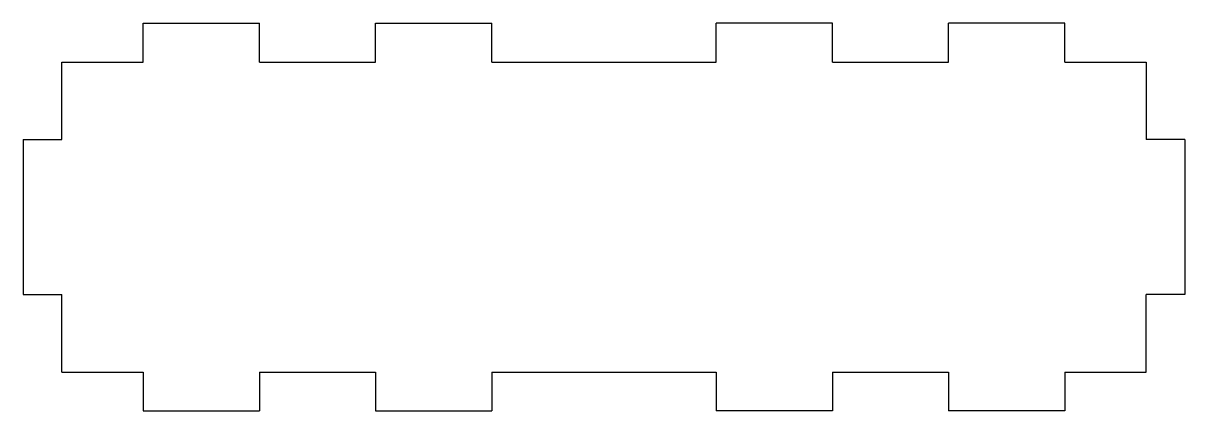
# Model space of a CAD drawing. Header units: millimetres. Extents: x -75 to 75, y -25 to 25.
import ezdxf

# ---------------------------------------------------------------- set-up
doc = ezdxf.new("R2010")
doc.units = ezdxf.units.MM

msp = doc.modelspace()

# ---------------------------------------------------------------- linework, layer by layer
at = {"color": 7, "linetype": 'Continuous', "lineweight": 25}
for p, q in [((-59.5, 20), (-59.5, 25)), ((-59.5, 25), (-44.5, 25)), ((-44.5, 20), (-44.5, 25)), ((-29.5, 20), (-29.5, 25)), ((-29.5, 25), (-14.5, 25)), ((-14.5, 20), (-14.5, 25)), ((14.5, 20), (14.5, 25)), ((29.5, 25), (14.5, 25)), ((29.5, 20), (29.5, 25)), ((44.5, 20), (44.5, 25)), ((59.5, 25), (44.5, 25)), ((59.5, 20), (59.5, 25)), ((-70, 20), (-59.5, 20)), ((-70, 10), (-70, 20)), ((-44.5, 20), (-29.5, 20)), ((-14.5, 20), (14.5, 20)), ((29.5, 20), (44.5, 20)), ((59.5, 20), (70, 20)), ((70, 20), (70, 10)), ((-75, 10), (-75, -10)), ((-75, 10), (-70, 10)), ((75, 10), (70, 10)), ((75, 10), (75, -10)), ((-75, -10), (-70, -10)), ((-70, -20), (-70, -10)), ((75, -10), (70, -10)), ((70, -20), (70, -10)), ((-70, -20), (-59.5, -20)), ((-59.5, -20), (-59.5, -25)), ((-44.5, -20), (-29.5, -20)), ((-44.5, -20), (-44.5, -25)), ((-29.5, -20), (-29.5, -25)), ((-14.5, -20), (14.5, -20)), ((-14.5, -20), (-14.5, -25)), ((14.5, -20), (14.5, -25)), ((29.5, -20), (44.5, -20)), ((29.5, -20), (29.5, -25)), ((44.5, -20), (44.5, -25)), ((59.5, -20), (70, -20)), ((59.5, -20), (59.5, -25)), ((-59.5, -25), (-44.5, -25)), ((-29.5, -25), (-14.5, -25)), ((29.5, -25), (14.5, -25)), ((59.5, -25), (44.5, -25))]:
    msp.add_line(p, q, dxfattribs=at)

doc.saveas('drawing.dxf')
